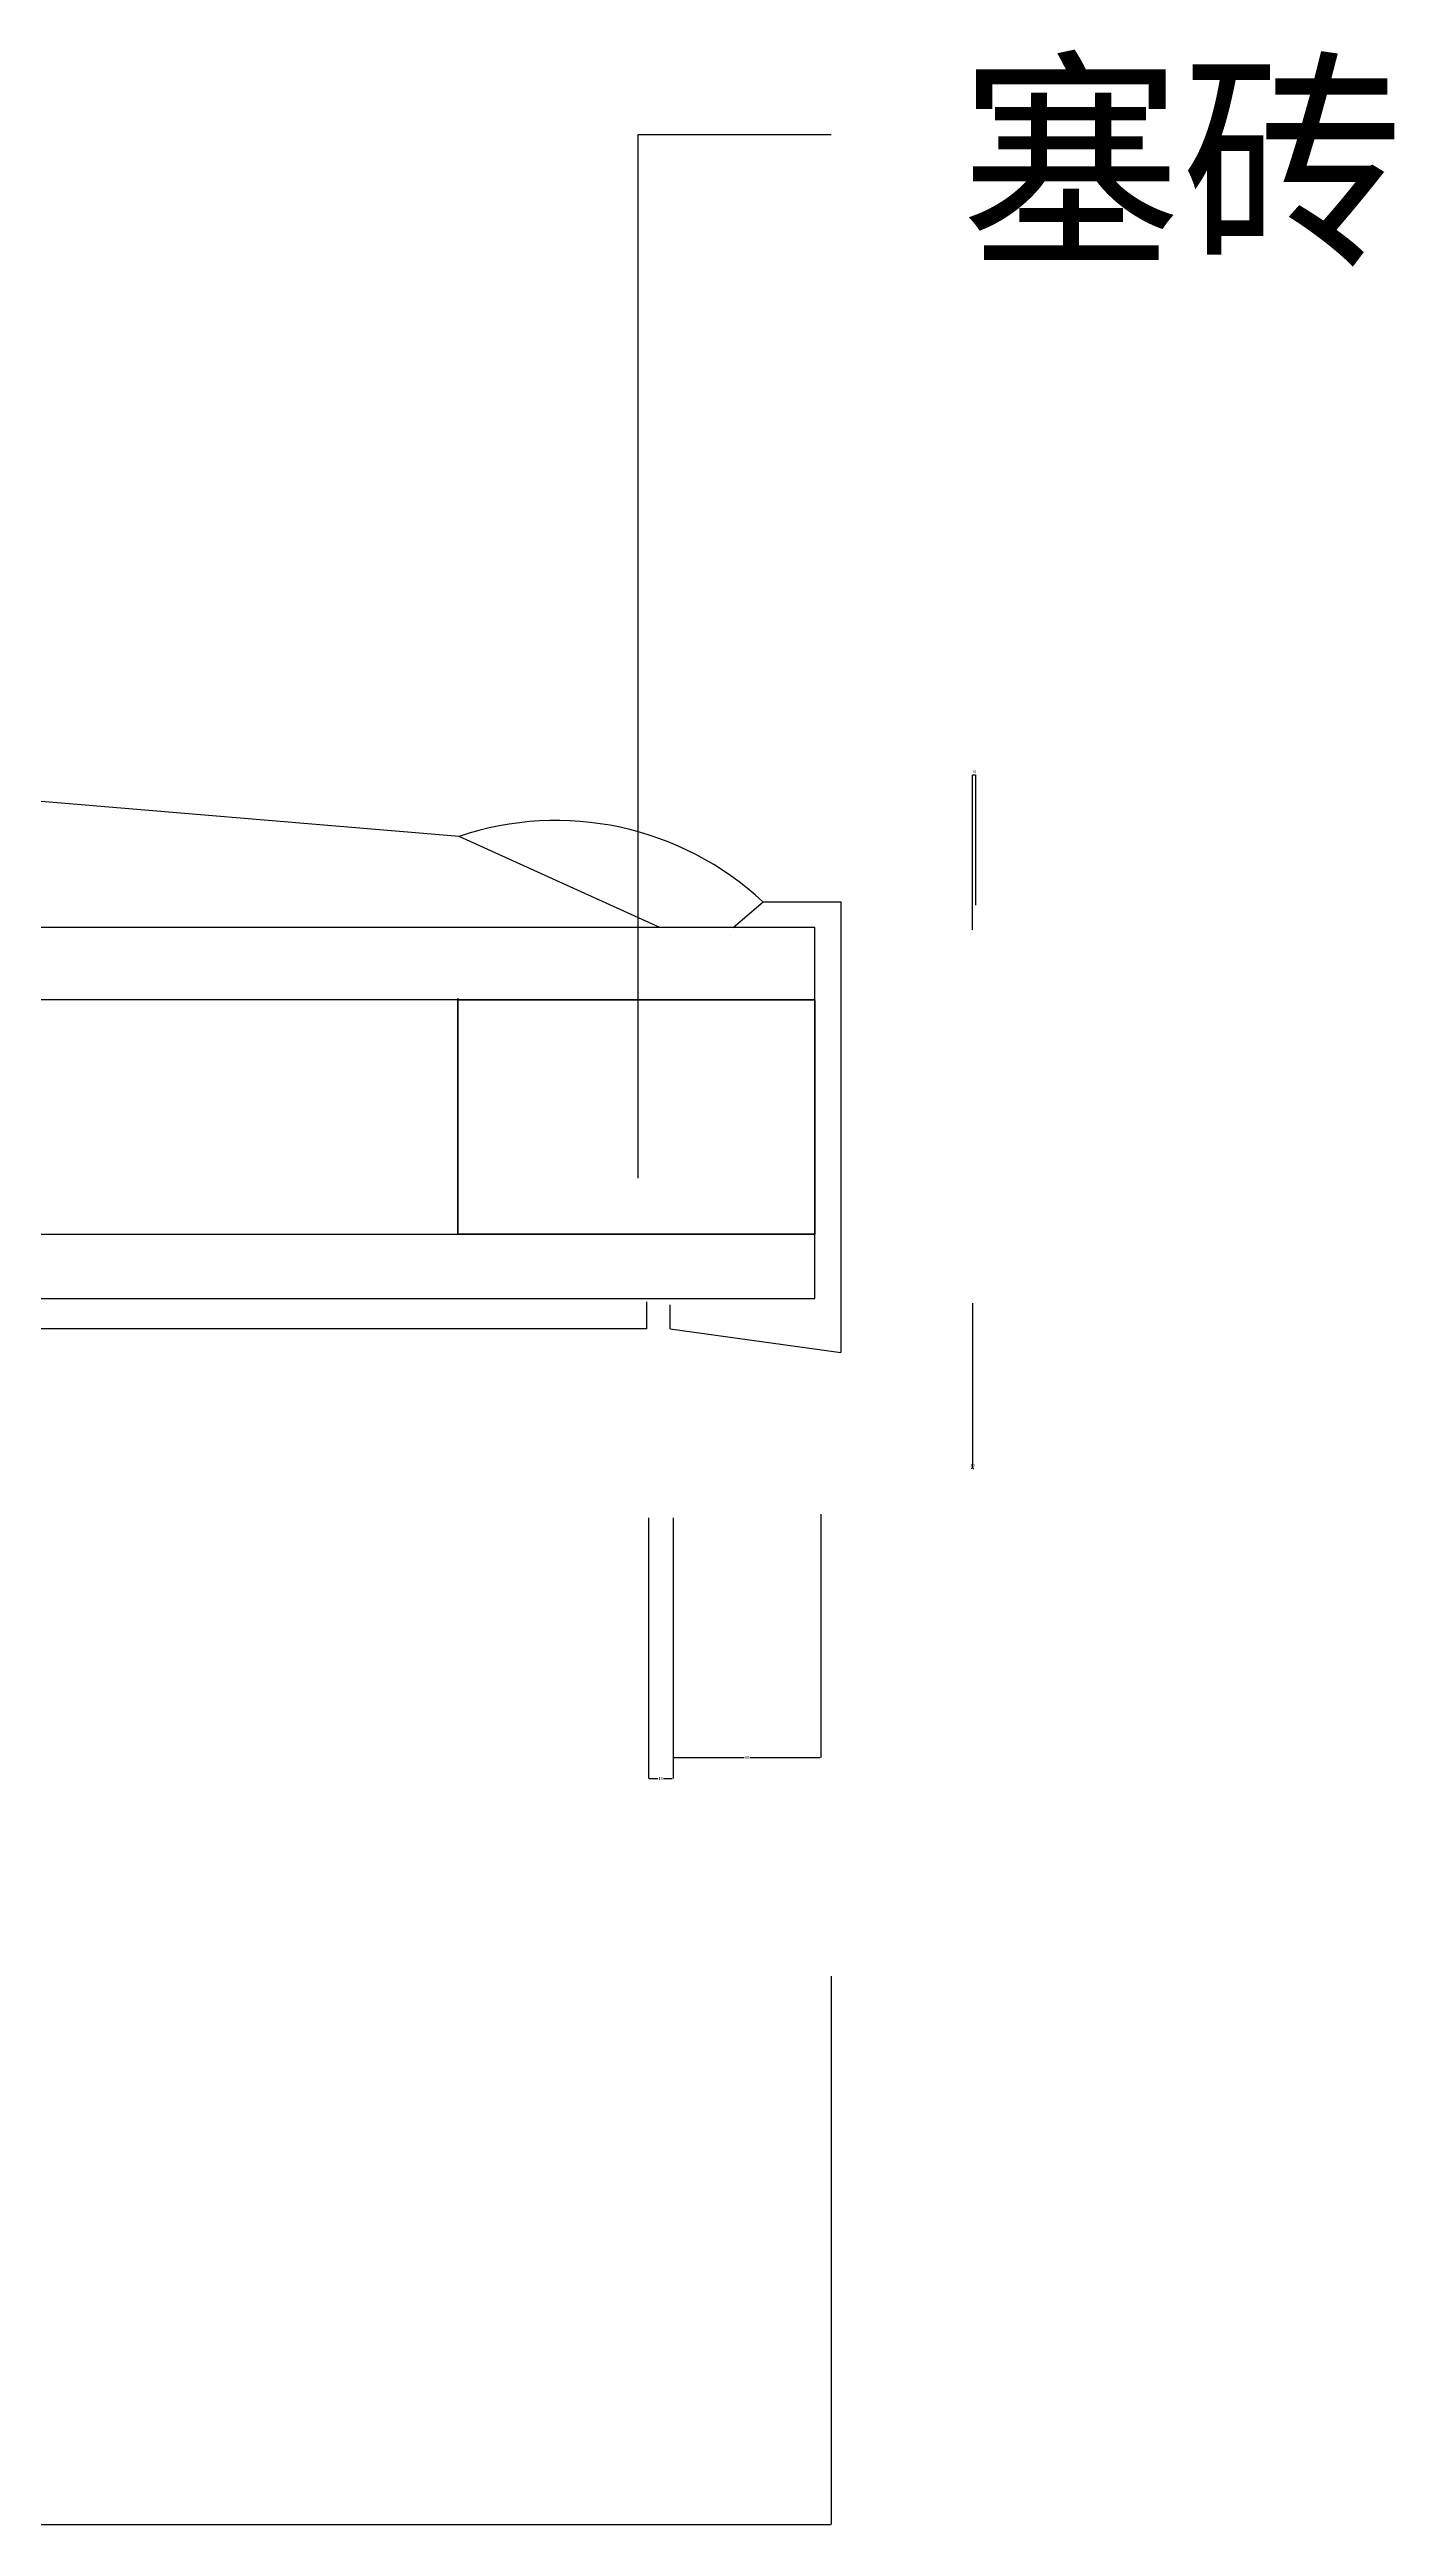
# Model space of a CAD drawing. Header units: metres. Extents: x 18478 to 20088, y 9229 to 10170.
# Drawn here: x 19615 to 20088, y 9300 to 10170 of the extents above; entities that cross this region are included whole.
import ezdxf

# ---------------------------------------------------------------- set-up
doc = ezdxf.new("R2010")
doc.units = ezdxf.units.M
doc.layers.add('PUB_DIM', color=3, linetype='Continuous')
doc.layers.add('PUB_TEXT', color=7, linetype='Continuous')
doc.dimstyles.get("Standard").update_dxf_attribs({"dimtxt": 2.5, "dimasz": 2.5, "dimexe": 1.25, "dimexo": 0.625, "dimtad": 1, "dimcen": 2.5, "dimazin": 3, "dimtfac": 1, "dimtmove": 0, "dimatfit": 3})

# ---------------------------------------------------------------- blocks, each defined once
blk = doc.blocks.new('*D1')
for p, q in [((19889.99, 9493.14), (19889.99, 9300.43)), ((19145.03, 9476.21), (19145.03, 9300.43)), ((19145.28, 9300.43), (19516.01, 9300.43)), ((19519.01, 9300.43), (19889.74, 9300.43))]:
    blk.add_line(p, q)
at = {"layer": 'Defpoints'}
for p in [(19889.99, 9493.14), (19145.03, 9476.21), (19145.03, 9300.43)]:
    blk.add_point(p, dxfattribs=at)
at = {"layer": 'PUB_DIM', "insert": (19517.51, 9300.43), "char_height": 1, "attachment_point": 5}
blk.add_mtext('750', dxfattribs=at)
blk = doc.blocks.new('*D2')
for p, q in [((19939.65, 9860.79), (19939.65, 9915.22)), ((19939.9, 9915.22), (19940.63, 9915.22)), ((19940.88, 9869.45), (19940.88, 9915.22))]:
    blk.add_line(p, q)
at = {"layer": 'Defpoints'}
for p in [(19939.65, 9915.22), (19940.88, 9869.45), (19939.65, 9860.79)]:
    blk.add_point(p, dxfattribs=at)
at = {"layer": 'PUB_DIM', "insert": (19940.265, 9916.345), "char_height": 1, "attachment_point": 5}
blk.add_mtext('15', dxfattribs=at)
blk = doc.blocks.new('*D3')
for p, q in [((19939.65, 9729.67), (19939.65, 9671.53)), ((19939.65, 9711.11), (19939.65, 9671.53)), ((19939.4, 9671.53), (19939.15, 9671.53)), ((19939.65, 9671.53), (19939.65, 9671.53)), ((19939.9, 9671.53), (19940.15, 9671.53))]:
    blk.add_line(p, q)
at = {"layer": 'Defpoints'}
for p in [(19939.65, 9729.67), (19939.65, 9711.11), (19939.65, 9671.53)]:
    blk.add_point(p, dxfattribs=at)
at = {"layer": 'PUB_DIM', "insert": (19939.65, 9672.655), "char_height": 1, "attachment_point": 5}
blk.add_mtext('30', dxfattribs=at)
blk = doc.blocks.new('*D4')
for p, q in [((19825.82, 9654.21), (19825.82, 9562.61)), ((19834.48, 9654.21), (19834.48, 9562.61)), ((19826.07, 9562.61), (19829.15, 9562.61)), ((19831.15, 9562.61), (19834.23, 9562.61))]:
    blk.add_line(p, q)
at = {"layer": 'Defpoints'}
for p in [(19825.82, 9654.21), (19834.48, 9654.21), (19825.82, 9562.61)]:
    blk.add_point(p, dxfattribs=at)
at = {"layer": 'PUB_DIM', "insert": (19830.15, 9562.61), "char_height": 1, "attachment_point": 5}
blk.add_mtext('10', dxfattribs=at)
blk = doc.blocks.new('*D5')
for p, q in [((19834.48, 9654.21), (19834.48, 9569.99)), ((19886.44, 9655.44), (19886.44, 9569.99)), ((19834.73, 9569.99), (19859.46, 9569.99)), ((19861.46, 9569.99), (19886.19, 9569.99))]:
    blk.add_line(p, q)
at = {"layer": 'Defpoints'}
for p in [(19834.48, 9654.21), (19886.44, 9655.44), (19834.48, 9569.99)]:
    blk.add_point(p, dxfattribs=at)
at = {"layer": 'PUB_DIM', "insert": (19860.46, 9569.99), "char_height": 1, "attachment_point": 5}
blk.add_mtext('60', dxfattribs=at)

msp = doc.modelspace()

# ---------------------------------------------------------------- linework, layer by layer
for p, q in [((19759.34, 9893.64), (18487.91, 9999.36)), ((19829.8, 9861.6), (19759.34, 9893.64)), ((19855.58, 9861.6), (19866.09, 9870.6)), ((19866.09, 9870.6), (19893.4, 9870.6)), ((19893.4, 9870.6), (19893.4, 9712.26)), ((19825.12, 9730.09), (19825.12, 9720.65)), ((19833.52, 9720.65), (19833.52, 9729.04)), ((19825.12, 9720.65), (19154.05, 9720.65)), ((19833.52, 9720.65), (19893.4, 9712.26))]:
    msp.add_line(p, q)
for points in [[(19884.24, 9861.6), (18484.71, 9861.6)], [(19884.24, 9731.21), (19884.24, 9861.6)], [(19884.24, 9836.18), (18484.71, 9836.18)], [(19758.91, 9836.74), (19758.91, 9753.81)], [(18484.71, 9753.81), (19884.24, 9753.81)], [(18484.71, 9731.21), (19884.24, 9731.21)]]:
    msp.add_lwpolyline(points)
msp.add_lwpolyline([(19758.91, 9753.81), (19758.91, 9836.18), (19884.24, 9836.18), (19884.24, 9753.81)], close=True)
msp.add_arc((19793.4, 9792.64), 106.59, 47.01, 108.64)
at = {"layer": 'PUB_DIM'}
msp.add_lwpolyline([(19822.27, 9773.53), (19822.27, 10140.29), (19889.99, 10140.29)], dxfattribs=at)

# ---------------------------------------------------------------- texts
at = {"layer": 'PUB_TEXT'}
msp.add_text('塞砖', height=60, dxfattribs=at).set_placement((19935.14, 10100.8))

# ---------------------------------------------------------------- dimensions: what is measured, and where the dimension line sits
at = {"layer": 'PUB_DIM'}
for base, p1, p2, text, picture, middle in [((19939.65, 9915.22), (19939.65, 9860.79), (19940.88, 9869.45), '15', '*D2', (19940.265, 9916.345)), ((19939.65, 9671.53), (19939.65, 9711.11), (19939.65, 9729.67), '30', '*D3', (19939.65, 9672.655)), ((19825.82, 9562.61), (19825.82, 9654.21), (19834.48, 9654.21), '10', '*D4', (19830.15, 9562.61)), ((19834.48, 9569.99), (19834.48, 9654.21), (19886.44, 9655.44), '60', '*D5', (19860.46, 9569.99)), ((19145.03, 9300.43), (19145.03, 9476.21), (19889.99, 9493.14), '750', '*D1', (19517.51, 9300.43))]:
    dim = msp.add_linear_dim(base=base, p1=p1, p2=p2, text=text, dimstyle='Standard', dxfattribs=at)
    dim.commit()
    dim.dimension.update_dxf_attribs({"geometry": picture, "text_midpoint": middle})

doc.saveas('drawing.dxf')
